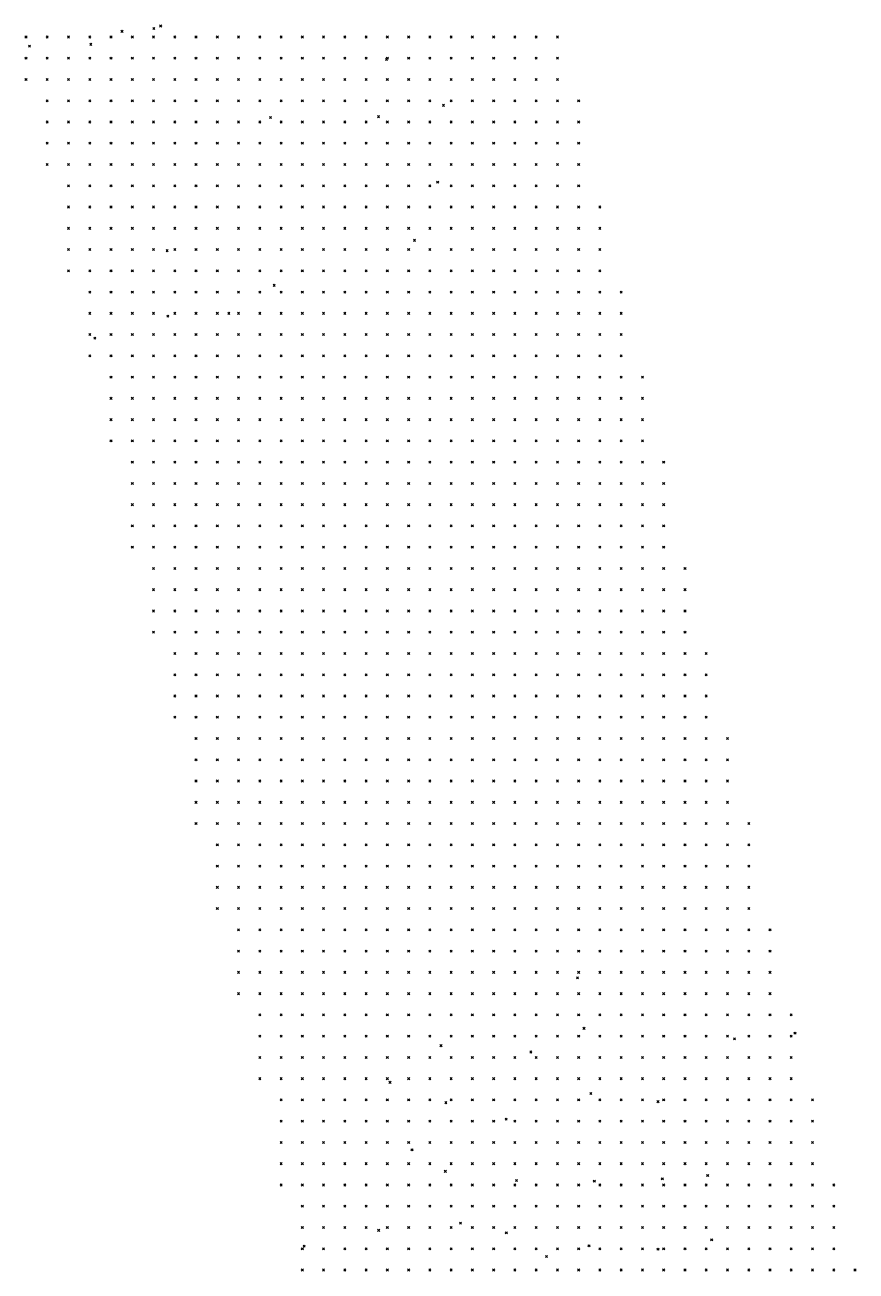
# Model space of a CAD drawing. Header units: metres. Extents: x 441556 to 446409, y 432338 to 461058.
# Drawn here: x 444833.2 to 444950.5, y 443206.9 to 443382.7 of the extents above; entities that cross this region are included whole.
import ezdxf

# ---------------------------------------------------------------- set-up
doc = ezdxf.new("R2010")
doc.units = ezdxf.units.M
doc.header["$MEASUREMENT"] = 0
doc.header["$PDMODE"] = 35
doc.header["$PDSIZE"] = 0.15
doc.layers.add('DTM-NOK-RevN_LIDAR_co_lidar', color=91, linetype='Continuous', lineweight=0)
doc.layers.add('DTM-NOK-RevN_RTK', color=32, linetype='Continuous', lineweight=0)

msp = doc.modelspace()

# ---------------------------------------------------------------- linework, layer by layer
at = {"layer": 'DTM-NOK-RevN_LIDAR_co_lidar'}
for p in [(444833.38, 443381.035, 545.495), (444836.379, 443381.035, 545.334), (444839.379, 443381.035, 545.327), (444842.378, 443381.035, 545.072), (444845.377, 443381.035, 544.544), (444848.377, 443381.035, 543.934), (444851.376, 443381.035, 543.177), (444854.375, 443381.035, 542.366), (444857.375, 443381.035, 541.667), (444860.374, 443381.035, 540.94), (444863.373, 443381.035, 540.139), (444866.373, 443381.035, 539.509), (444869.372, 443381.035, 538.856), (444872.371, 443381.035, 538.282), (444875.371, 443381.035, 537.703), (444878.37, 443381.035, 537.193), (444881.369, 443381.035, 536.58), (444884.369, 443381.035, 536.135), (444887.368, 443381.035, 535.53), (444890.367, 443381.035, 534.799), (444893.367, 443381.035, 534.216), (444896.366, 443381.035, 533.639), (444899.365, 443381.035, 532.985), (444902.365, 443381.035, 532.337), (444905.364, 443381.035, 531.591), (444908.363, 443381.035, 530.949), (444833.38, 443378.036, 544.115), (444836.379, 443378.036, 543.895), (444839.379, 443378.036, 543.797), (444842.378, 443378.036, 543.496), (444845.377, 443378.036, 542.841), (444848.377, 443378.036, 542.043), (444851.376, 443378.036, 541.175), (444854.375, 443378.036, 540.224), (444857.375, 443378.036, 539.427), (444860.374, 443378.036, 538.826), (444863.373, 443378.036, 538.134), (444866.373, 443378.036, 537.602), (444869.372, 443378.036, 537.136), (444872.371, 443378.036, 536.644), (444875.371, 443378.036, 536.089), (444878.37, 443378.036, 535.62), (444881.369, 443378.036, 535.113), (444884.369, 443378.036, 534.649), (444887.368, 443378.036, 534.067), (444890.367, 443378.036, 533.425), (444893.367, 443378.036, 532.722), (444896.366, 443378.036, 532.053), (444899.365, 443378.036, 531.442), (444902.365, 443378.036, 530.713), (444905.364, 443378.036, 529.967), (444908.363, 443378.036, 529.239), (444833.38, 443375.036, 542.596), (444836.379, 443375.036, 542.409), (444839.379, 443375.036, 542.183), (444842.378, 443375.036, 541.72), (444845.377, 443375.036, 541.044), (444848.377, 443375.036, 540.152), (444851.376, 443375.036, 539.241), (444854.375, 443375.036, 538.429), (444857.375, 443375.036, 537.683), (444860.374, 443375.036, 537.027), (444863.373, 443375.036, 536.287), (444866.373, 443375.036, 535.77), (444869.372, 443375.036, 535.352), (444872.371, 443375.036, 534.897), (444875.371, 443375.036, 534.581), (444878.37, 443375.036, 534.065), (444881.369, 443375.036, 533.608), (444884.369, 443375.036, 533.28), (444887.368, 443375.036, 532.575), (444890.367, 443375.036, 531.91), (444893.367, 443375.036, 531.116), (444896.366, 443375.036, 530.473), (444899.365, 443375.036, 529.721), (444902.365, 443375.036, 528.92), (444905.364, 443375.036, 528.266), (444908.363, 443375.036, 527.547), (444836.379, 443372.037, 540.865), (444839.379, 443372.037, 540.651), (444842.378, 443372.037, 540.144), (444845.377, 443372.037, 539.411), (444848.377, 443372.037, 538.517), (444851.376, 443372.037, 537.568), (444854.375, 443372.037, 536.596), (444857.375, 443372.037, 535.726), (444860.374, 443372.037, 535.057), (444863.373, 443372.037, 534.351), (444866.373, 443372.037, 533.849), (444869.372, 443372.037, 533.469), (444872.371, 443372.037, 533.128), (444875.371, 443372.037, 532.683), (444878.37, 443372.037, 532.143), (444881.369, 443372.037, 531.753), (444884.369, 443372.037, 531.275), (444887.368, 443372.037, 530.652), (444890.367, 443372.037, 530.105), (444893.367, 443372.037, 529.378), (444896.366, 443372.037, 528.643), (444899.365, 443372.037, 527.896), (444902.365, 443372.037, 527.342), (444905.364, 443372.037, 526.762), (444908.363, 443372.037, 526.067), (444911.363, 443372.037, 525.42), (444836.379, 443369.037, 539.318), (444839.379, 443369.037, 539.143), (444842.378, 443369.037, 538.56), (444845.377, 443369.037, 537.773), (444848.377, 443369.037, 536.644), (444851.376, 443369.037, 535.511), (444854.375, 443369.037, 534.55), (444857.375, 443369.037, 533.658), (444860.374, 443369.037, 533.069), (444863.373, 443369.037, 532.39), (444866.373, 443369.037, 531.764), (444869.372, 443369.037, 531.326), (444872.371, 443369.037, 531.127), (444875.371, 443369.037, 530.863), (444878.37, 443369.037, 530.165), (444881.369, 443369.037, 529.858), (444884.369, 443369.037, 529.415), (444887.368, 443369.037, 528.924), (444890.367, 443369.037, 528.248), (444893.367, 443369.037, 527.554), (444896.366, 443369.037, 526.859), (444899.365, 443369.037, 526.225), (444902.365, 443369.037, 525.805), (444905.364, 443369.037, 525.213), (444908.363, 443369.037, 524.628), (444911.363, 443369.037, 524.102), (444836.379, 443366.038, 537.73), (444839.379, 443366.038, 537.471), (444842.378, 443366.038, 536.889), (444845.377, 443366.038, 535.88), (444848.377, 443366.038, 534.575), (444851.376, 443366.038, 533.534), (444854.375, 443366.038, 532.609), (444857.375, 443366.038, 531.611), (444860.374, 443366.038, 530.971), (444863.373, 443366.038, 530.297), (444866.373, 443366.038, 529.488), (444869.372, 443366.038, 528.917), (444872.371, 443366.038, 528.602), (444875.371, 443366.038, 528.179), (444878.37, 443366.038, 528.199), (444881.369, 443366.038, 528.062), (444884.369, 443366.038, 527.637), (444887.368, 443366.038, 527.172), (444890.367, 443366.038, 526.576), (444893.367, 443366.038, 526.17), (444896.366, 443366.038, 525.507), (444899.365, 443366.038, 524.94), (444902.365, 443366.038, 524.49), (444905.364, 443366.038, 524.007), (444908.363, 443366.038, 523.307), (444911.363, 443366.038, 522.536), (444836.379, 443363.039, 536.209), (444839.379, 443363.039, 536.099), (444842.378, 443363.039, 535.325), (444845.377, 443363.039, 534.089), (444848.377, 443363.039, 532.723), (444851.376, 443363.039, 531.702), (444854.375, 443363.039, 530.855), (444857.375, 443363.039, 529.779), (444860.374, 443363.039, 528.741), (444863.373, 443363.039, 527.869), (444866.373, 443363.039, 527.281), (444869.372, 443363.039, 526.924), (444872.371, 443363.039, 526.81), (444875.371, 443363.039, 526.231), (444878.37, 443363.039, 526.109), (444881.369, 443363.039, 526.161), (444884.369, 443363.039, 525.92), (444887.368, 443363.039, 525.448), (444890.367, 443363.039, 524.996), (444893.367, 443363.039, 524.521), (444896.366, 443363.039, 524.033), (444899.365, 443363.039, 523.382), (444902.365, 443363.039, 522.831), (444905.364, 443363.039, 522.165), (444908.363, 443363.039, 521.442), (444911.363, 443363.039, 520.685), (444839.379, 443360.039, 534.433), (444842.378, 443360.039, 533.55), (444845.377, 443360.039, 532.368), (444848.377, 443360.039, 531.189), (444851.376, 443360.039, 530.121), (444854.375, 443360.039, 528.857), (444857.375, 443360.039, 527.632), (444860.374, 443360.039, 526.857), (444863.373, 443360.039, 525.923), (444866.373, 443360.039, 525.243), (444869.372, 443360.039, 524.984), (444872.371, 443360.039, 524.854), (444875.371, 443360.039, 524.347), (444878.37, 443360.039, 523.908), (444881.369, 443360.039, 524.103), (444884.369, 443360.039, 523.949), (444887.368, 443360.039, 523.313), (444890.367, 443360.039, 522.72), (444893.367, 443360.039, 522.144), (444896.366, 443360.039, 521.458), (444899.365, 443360.039, 521.156), (444902.365, 443360.039, 520.946), (444905.364, 443360.039, 520.348), (444908.363, 443360.039, 519.719), (444911.363, 443360.039, 519.153), (444839.379, 443357.04, 532.73), (444842.378, 443357.04, 531.807), (444845.377, 443357.04, 530.653), (444848.377, 443357.04, 529.389), (444851.376, 443357.04, 528.089), (444854.375, 443357.04, 526.827), (444857.375, 443357.04, 525.873), (444860.374, 443357.04, 525.07), (444863.373, 443357.04, 524.034), (444866.373, 443357.04, 523.407), (444869.372, 443357.04, 523.083), (444872.371, 443357.04, 523.08), (444875.371, 443357.04, 522.593), (444878.37, 443357.04, 522.239), (444881.369, 443357.04, 522.105), (444884.369, 443357.04, 521.698), (444887.368, 443357.04, 521.036), (444890.367, 443357.04, 520.63), (444893.367, 443357.04, 520.169), (444896.366, 443357.04, 519.721), (444899.365, 443357.04, 519.398), (444902.365, 443357.04, 519.258), (444905.364, 443357.04, 518.909), (444908.363, 443357.04, 518.371), (444911.363, 443357.04, 517.825), (444914.362, 443357.04, 517.239), (444839.379, 443354.041, 530.905), (444842.378, 443354.041, 530.178), (444845.377, 443354.041, 528.839), (444848.377, 443354.041, 527.505), (444851.376, 443354.041, 526.325), (444854.375, 443354.041, 525.119), (444857.375, 443354.041, 524.075), (444860.374, 443354.041, 523.194), (444863.373, 443354.041, 522.329), (444866.373, 443354.041, 521.815), (444869.372, 443354.041, 521.227), (444872.371, 443354.041, 520.318), (444875.371, 443354.041, 519.819), (444878.37, 443354.041, 520.294), (444881.369, 443354.041, 519.975), (444884.369, 443354.041, 519.641), (444887.368, 443354.041, 519.22), (444890.367, 443354.041, 519.116), (444893.367, 443354.041, 518.697), (444896.366, 443354.041, 518.379), (444899.365, 443354.041, 518.143), (444902.365, 443354.041, 517.872), (444905.364, 443354.041, 517.532), (444908.363, 443354.041, 517.048), (444911.363, 443354.041, 516.392), (444914.362, 443354.041, 515.685), (444839.379, 443351.041, 529.391), (444842.378, 443351.041, 528.459), (444845.377, 443351.041, 527.122), (444848.377, 443351.041, 525.904), (444851.376, 443351.041, 524.81), (444854.375, 443351.041, 523.676), (444857.375, 443351.041, 522.569), (444860.374, 443351.041, 521.622), (444863.373, 443351.041, 520.684), (444866.373, 443351.041, 519.595), (444869.372, 443351.041, 518.052), (444872.371, 443351.041, 516.895), (444875.371, 443351.041, 516.534), (444878.37, 443351.041, 517.026), (444881.369, 443351.041, 517.844), (444884.369, 443351.041, 517.435), (444887.368, 443351.041, 517.263), (444890.367, 443351.041, 517.27), (444893.367, 443351.041, 517.281), (444896.366, 443351.041, 517.185), (444899.365, 443351.041, 517.068), (444902.365, 443351.041, 516.718), (444905.364, 443351.041, 516.236), (444908.363, 443351.041, 515.548), (444911.363, 443351.041, 514.818), (444914.362, 443351.041, 514.196), (444839.379, 443348.042, 527.84), (444842.378, 443348.042, 526.955), (444845.377, 443348.042, 525.649), (444848.377, 443348.042, 524.386), (444851.376, 443348.042, 523.225), (444854.375, 443348.042, 522.063), (444857.375, 443348.042, 520.978), (444860.374, 443348.042, 519.959), (444863.373, 443348.042, 518.742), (444866.373, 443348.042, 517.102), (444869.372, 443348.042, 515.346), (444872.371, 443348.042, 514.306), (444875.371, 443348.042, 513.782), (444878.37, 443348.042, 514.044), (444881.369, 443348.042, 514.877), (444884.369, 443348.042, 515.214), (444887.368, 443348.042, 515.351), (444890.367, 443348.042, 515.605), (444893.367, 443348.042, 515.824), (444896.366, 443348.042, 515.724), (444899.365, 443348.042, 515.591), (444902.365, 443348.042, 515.134), (444905.364, 443348.042, 514.66), (444908.363, 443348.042, 514.202), (444911.363, 443348.042, 513.495), (444914.362, 443348.042, 512.75), (444842.378, 443345.043, 525.433), (444845.377, 443345.043, 524.192), (444848.377, 443345.043, 522.774), (444851.376, 443345.043, 521.463), (444854.375, 443345.043, 520.318), (444857.375, 443345.043, 519.184), (444860.374, 443345.043, 518.032), (444863.373, 443345.043, 516.471), (444866.373, 443345.043, 514.621), (444869.372, 443345.043, 513.272), (444872.371, 443345.043, 512.245), (444875.371, 443345.043, 511.546), (444878.37, 443345.043, 511.549), (444881.369, 443345.043, 512.028), (444884.369, 443345.043, 512.631), (444887.368, 443345.043, 513.366), (444890.367, 443345.043, 513.951), (444893.367, 443345.043, 514.151), (444896.366, 443345.043, 514.104), (444899.365, 443345.043, 514.009), (444902.365, 443345.043, 513.641), (444905.364, 443345.043, 513.262), (444908.363, 443345.043, 512.728), (444911.363, 443345.043, 512.081), (444914.362, 443345.043, 511.403), (444917.361, 443345.043, 510.503), (444842.378, 443342.043, 523.808), (444845.377, 443342.043, 522.586), (444848.377, 443342.043, 521.15), (444851.376, 443342.043, 519.742), (444854.375, 443342.043, 518.566), (444857.375, 443342.043, 517.471), (444860.374, 443342.043, 516.452), (444863.373, 443342.043, 514.938), (444866.373, 443342.043, 512.868), (444869.372, 443342.043, 511.652), (444872.371, 443342.043, 510.815), (444875.371, 443342.043, 509.813), (444878.37, 443342.043, 509.763), (444881.369, 443342.043, 509.967), (444884.369, 443342.043, 510.497), (444887.368, 443342.043, 511.499), (444890.367, 443342.043, 512.009), (444893.367, 443342.043, 512.514), (444896.366, 443342.043, 512.605), (444899.365, 443342.043, 512.464), (444902.365, 443342.043, 512.059), (444905.364, 443342.043, 511.619), (444908.363, 443342.043, 511.062), (444911.363, 443342.043, 510.347), (444914.362, 443342.043, 509.693), (444917.361, 443342.043, 508.743), (444842.378, 443339.044, 522.196), (444845.377, 443339.044, 520.908), (444848.377, 443339.044, 519.527), (444851.376, 443339.044, 518.178), (444854.375, 443339.044, 516.981), (444857.375, 443339.044, 515.833), (444860.374, 443339.044, 514.738), (444863.373, 443339.044, 513.286), (444866.373, 443339.044, 511.266), (444869.372, 443339.044, 510.258), (444872.371, 443339.044, 509.736), (444875.371, 443339.044, 508.554), (444878.37, 443339.044, 508.129), (444881.369, 443339.044, 508.4), (444884.369, 443339.044, 508.9), (444887.368, 443339.044, 509.795), (444890.367, 443339.044, 510.284), (444893.367, 443339.044, 510.675), (444896.366, 443339.044, 510.704), (444899.365, 443339.044, 510.491), (444902.365, 443339.044, 510.192), (444905.364, 443339.044, 509.825), (444908.363, 443339.044, 509.195), (444911.363, 443339.044, 508.337), (444914.362, 443339.044, 507.696), (444917.361, 443339.044, 506.875), (444842.378, 443336.045, 520.69), (444845.377, 443336.045, 519.347), (444848.377, 443336.045, 517.954), (444851.376, 443336.045, 516.649), (444854.375, 443336.045, 515.527), (444857.375, 443336.045, 514.355), (444860.374, 443336.045, 513.059), (444863.373, 443336.045, 511.591), (444866.373, 443336.045, 509.78), (444869.372, 443336.045, 508.968), (444872.371, 443336.045, 508.466), (444875.371, 443336.045, 507.156), (444878.37, 443336.045, 506.559), (444881.369, 443336.045, 507.125), (444884.369, 443336.045, 507.28), (444887.368, 443336.045, 507.818), (444890.367, 443336.045, 508.449), (444893.367, 443336.045, 508.49), (444896.366, 443336.045, 508.53), (444899.365, 443336.045, 508.516), (444902.365, 443336.045, 508.273), (444905.364, 443336.045, 507.916), (444908.363, 443336.045, 507.353), (444911.363, 443336.045, 506.415), (444914.362, 443336.045, 505.512), (444917.361, 443336.045, 504.656), (444845.377, 443333.045, 518.048), (444848.377, 443333.045, 516.642), (444851.376, 443333.045, 515.335), (444854.375, 443333.045, 514.147), (444857.375, 443333.045, 512.857), (444860.374, 443333.045, 511.433), (444863.373, 443333.045, 509.852), (444866.373, 443333.045, 508.078), (444869.372, 443333.045, 507.227), (444872.371, 443333.045, 506.744), (444875.371, 443333.045, 505.989), (444878.37, 443333.045, 505.622), (444881.369, 443333.045, 505.773), (444884.369, 443333.045, 505.647), (444887.368, 443333.045, 505.804), (444890.367, 443333.045, 506.451), (444893.367, 443333.045, 506.345), (444896.366, 443333.045, 506.375), (444899.365, 443333.045, 506.416), (444902.365, 443333.045, 506.333), (444905.364, 443333.045, 506.006), (444908.363, 443333.045, 505.412), (444911.363, 443333.045, 504.457), (444914.362, 443333.045, 503.421), (444917.361, 443333.045, 502.58), (444920.361, 443333.045, 501.767), (444845.377, 443330.046, 516.843), (444848.377, 443330.046, 515.509), (444851.376, 443330.046, 514.174), (444854.375, 443330.046, 512.851), (444857.375, 443330.046, 511.409), (444860.374, 443330.046, 509.898), (444863.373, 443330.046, 508.095), (444866.373, 443330.046, 506.208), (444869.372, 443330.046, 505.39), (444872.371, 443330.046, 504.737), (444875.371, 443330.046, 504.3), (444878.37, 443330.046, 503.639), (444881.369, 443330.046, 504.63), (444884.369, 443330.046, 504.321), (444887.368, 443330.046, 504.016), (444890.367, 443330.046, 504.352), (444893.367, 443330.046, 504.132), (444896.366, 443330.046, 504.142), (444899.365, 443330.046, 504.158), (444902.365, 443330.046, 504.229), (444905.364, 443330.046, 504.105), (444908.363, 443330.046, 503.392), (444911.363, 443330.046, 502.401), (444914.362, 443330.046, 501.484), (444917.361, 443330.046, 500.793), (444920.361, 443330.046, 500.188), (444845.377, 443327.047, 515.568), (444848.377, 443327.047, 514.287), (444851.376, 443327.047, 512.983), (444854.375, 443327.047, 511.495), (444857.375, 443327.047, 509.849), (444860.374, 443327.047, 508.296), (444863.373, 443327.047, 506.457), (444866.373, 443327.047, 504.594), (444869.372, 443327.047, 503.653), (444872.371, 443327.047, 502.872), (444875.371, 443327.047, 502.321), (444878.37, 443327.047, 501.426), (444881.369, 443327.047, 502.848), (444884.369, 443327.047, 503.116), (444887.368, 443327.047, 502.296), (444890.367, 443327.047, 502.157), (444893.367, 443327.047, 501.765), (444896.366, 443327.047, 501.96), (444899.365, 443327.047, 502.012), (444902.365, 443327.047, 502.032), (444905.364, 443327.047, 502.091), (444908.363, 443327.047, 501.444), (444911.363, 443327.047, 500.445), (444914.362, 443327.047, 499.649), (444917.361, 443327.047, 499.055), (444920.361, 443327.047, 498.492), (444845.377, 443324.047, 514.366), (444848.377, 443324.047, 513.005), (444851.376, 443324.047, 511.696), (444854.375, 443324.047, 510.112), (444857.375, 443324.047, 508.337), (444860.374, 443324.047, 506.612), (444863.373, 443324.047, 504.759), (444866.373, 443324.047, 503.021), (444869.372, 443324.047, 501.924), (444872.371, 443324.047, 501.155), (444875.371, 443324.047, 500.58), (444878.37, 443324.047, 500.083), (444881.369, 443324.047, 500.254), (444884.369, 443324.047, 500.957), (444887.368, 443324.047, 500.234), (444890.367, 443324.047, 500.024), (444893.367, 443324.047, 499.704), (444896.366, 443324.047, 500.152), (444899.365, 443324.047, 500.163), (444902.365, 443324.047, 500.11), (444905.364, 443324.047, 500.102), (444908.363, 443324.047, 499.632), (444911.363, 443324.047, 498.732), (444914.362, 443324.047, 497.907), (444917.361, 443324.047, 497.229), (444920.361, 443324.047, 496.495), (444848.377, 443321.048, 511.699), (444851.376, 443321.048, 510.346), (444854.375, 443321.048, 508.725), (444857.375, 443321.048, 506.92), (444860.374, 443321.048, 504.961), (444863.373, 443321.048, 503.016), (444866.373, 443321.048, 501.285), (444869.372, 443321.048, 500.248), (444872.371, 443321.048, 499.161), (444875.371, 443321.048, 498.451), (444878.37, 443321.048, 498.273), (444881.369, 443321.048, 498.11), (444884.369, 443321.048, 498.032), (444887.368, 443321.048, 497.9), (444890.367, 443321.048, 497.96), (444893.367, 443321.048, 497.987), (444896.366, 443321.048, 498.432), (444899.365, 443321.048, 498.425), (444902.365, 443321.048, 498.403), (444905.364, 443321.048, 498.251), (444908.363, 443321.048, 497.911), (444911.363, 443321.048, 497.08), (444914.362, 443321.048, 496.074), (444917.361, 443321.048, 495.208), (444920.361, 443321.048, 494.336), (444923.36, 443321.048, 493.429), (444848.377, 443318.049, 510.249), (444851.376, 443318.049, 508.953), (444854.375, 443318.049, 507.197), (444857.375, 443318.049, 505.238), (444860.374, 443318.049, 503.233), (444863.373, 443318.049, 501.318), (444866.373, 443318.049, 499.577), (444869.372, 443318.049, 498.295), (444872.371, 443318.049, 496.952), (444875.371, 443318.049, 496.399), (444878.37, 443318.049, 496.425), (444881.369, 443318.049, 496.215), (444884.369, 443318.049, 495.718), (444887.368, 443318.049, 495.805), (444890.367, 443318.049, 495.933), (444893.367, 443318.049, 496.2), (444896.366, 443318.049, 496.426), (444899.365, 443318.049, 496.366), (444902.365, 443318.049, 496.31), (444905.364, 443318.049, 496.25), (444908.363, 443318.049, 495.994), (444911.363, 443318.049, 495.223), (444914.362, 443318.049, 494.176), (444917.361, 443318.049, 493.141), (444920.361, 443318.049, 492.232), (444923.36, 443318.049, 491.484), (444848.377, 443315.049, 508.75), (444851.376, 443315.049, 507.376), (444854.375, 443315.049, 505.771), (444857.375, 443315.049, 503.983), (444860.374, 443315.049, 501.838), (444863.373, 443315.049, 499.618), (444866.373, 443315.049, 497.835), (444869.372, 443315.049, 496.313), (444872.371, 443315.049, 495.039), (444875.371, 443315.049, 494.6), (444878.37, 443315.049, 494.617), (444881.369, 443315.049, 494.193), (444884.369, 443315.049, 493.547), (444887.368, 443315.049, 493.711), (444890.367, 443315.049, 494.045), (444893.367, 443315.049, 494.364), (444896.366, 443315.049, 494.335), (444899.365, 443315.049, 494.138), (444902.365, 443315.049, 494.009), (444905.364, 443315.049, 494.089), (444908.363, 443315.049, 493.827), (444911.363, 443315.049, 493.284), (444914.362, 443315.049, 492.387), (444917.361, 443315.049, 491.119), (444920.361, 443315.049, 489.979), (444923.36, 443315.049, 489.152), (444848.377, 443312.05, 507.143), (444851.376, 443312.05, 505.87), (444854.375, 443312.05, 504.334), (444857.375, 443312.05, 502.684), (444860.374, 443312.05, 500.572), (444863.373, 443312.05, 498.333), (444866.373, 443312.05, 496.229), (444869.372, 443312.05, 494.505), (444872.371, 443312.05, 493.481), (444875.371, 443312.05, 492.647), (444878.37, 443312.05, 492.617), (444881.369, 443312.05, 491.996), (444884.369, 443312.05, 491.604), (444887.368, 443312.05, 491.587), (444890.367, 443312.05, 492.122), (444893.367, 443312.05, 492.594), (444896.366, 443312.05, 492.168), (444899.365, 443312.05, 491.991), (444902.365, 443312.05, 492.144), (444905.364, 443312.05, 492.161), (444908.363, 443312.05, 491.722), (444911.363, 443312.05, 491.178), (444914.362, 443312.05, 490.36), (444917.361, 443312.05, 488.96), (444920.361, 443312.05, 487.438), (444923.36, 443312.05, 486.399), (444848.377, 443309.051, 505.438), (444851.376, 443309.051, 504.252), (444854.375, 443309.051, 502.843), (444857.375, 443309.051, 501.186), (444860.374, 443309.051, 499.097), (444863.373, 443309.051, 496.856), (444866.373, 443309.051, 494.475), (444869.372, 443309.051, 492.931), (444872.371, 443309.051, 491.848), (444875.371, 443309.051, 490.802), (444878.37, 443309.051, 490.626), (444881.369, 443309.051, 490.124), (444884.369, 443309.051, 489.758), (444887.368, 443309.051, 489.727), (444890.367, 443309.051, 490.226), (444893.367, 443309.051, 490.895), (444896.366, 443309.051, 490.63), (444899.365, 443309.051, 490.37), (444902.365, 443309.051, 490.351), (444905.364, 443309.051, 490.129), (444908.363, 443309.051, 489.675), (444911.363, 443309.051, 489.185), (444914.362, 443309.051, 488.239), (444917.361, 443309.051, 486.662), (444920.361, 443309.051, 485.115), (444923.36, 443309.051, 484.131), (444851.376, 443306.051, 502.613), (444854.375, 443306.051, 501.404), (444857.375, 443306.051, 499.724), (444860.374, 443306.051, 497.801), (444863.373, 443306.051, 495.767), (444866.373, 443306.051, 493.723), (444869.372, 443306.051, 491.954), (444872.371, 443306.051, 490.4), (444875.371, 443306.051, 489.154), (444878.37, 443306.051, 488.778), (444881.369, 443306.051, 488.407), (444884.369, 443306.051, 487.975), (444887.368, 443306.051, 488.054), (444890.367, 443306.051, 488.374), (444893.367, 443306.051, 488.894), (444896.366, 443306.051, 488.848), (444899.365, 443306.051, 488.468), (444902.365, 443306.051, 488.342), (444905.364, 443306.051, 488.145), (444908.363, 443306.051, 487.707), (444911.363, 443306.051, 487.1), (444914.362, 443306.051, 486.098), (444917.361, 443306.051, 484.681), (444920.361, 443306.051, 483.229), (444923.36, 443306.051, 481.999), (444926.36, 443306.051, 481.111), (444851.376, 443303.052, 500.718), (444854.375, 443303.052, 499.866), (444857.375, 443303.052, 498.51), (444860.374, 443303.052, 496.885), (444863.373, 443303.052, 494.832), (444866.373, 443303.052, 492.886), (444869.372, 443303.052, 491.243), (444872.371, 443303.052, 489.607), (444875.371, 443303.052, 487.874), (444878.37, 443303.052, 487.042), (444881.369, 443303.052, 486.774), (444884.369, 443303.052, 486.293), (444887.368, 443303.052, 486.386), (444890.367, 443303.052, 486.546), (444893.367, 443303.052, 486.936), (444896.366, 443303.052, 486.953), (444899.365, 443303.052, 486.876), (444902.365, 443303.052, 486.664), (444905.364, 443303.052, 486.208), (444908.363, 443303.052, 485.776), (444911.363, 443303.052, 485.189), (444914.362, 443303.052, 484.423), (444917.361, 443303.052, 483.234), (444920.361, 443303.052, 481.681), (444923.36, 443303.052, 480.118), (444926.36, 443303.052, 478.848), (444851.376, 443300.053, 499.031), (444854.375, 443300.053, 498.126), (444857.375, 443300.053, 496.945), (444860.374, 443300.053, 495.399), (444863.373, 443300.053, 493.643), (444866.373, 443300.053, 491.918), (444869.372, 443300.053, 490.08), (444872.371, 443300.053, 488.281), (444875.371, 443300.053, 486.895), (444878.37, 443300.053, 485.565), (444881.369, 443300.053, 485.289), (444884.369, 443300.053, 484.55), (444887.368, 443300.053, 484.51), (444890.367, 443300.053, 484.672), (444893.367, 443300.053, 485), (444896.366, 443300.053, 484.97), (444899.365, 443300.053, 484.763), (444902.365, 443300.053, 484.42), (444905.364, 443300.053, 484.089), (444908.363, 443300.053, 483.723), (444911.363, 443300.053, 483.31), (444914.362, 443300.053, 482.607), (444917.361, 443300.053, 481.395), (444920.361, 443300.053, 479.792), (444923.36, 443300.053, 477.966), (444926.36, 443300.053, 476.43), (444851.376, 443297.053, 497.317), (444854.375, 443297.053, 496.455), (444857.375, 443297.053, 495.415), (444860.374, 443297.053, 493.945), (444863.373, 443297.053, 492.325), (444866.373, 443297.053, 490.575), (444869.372, 443297.053, 488.797), (444872.371, 443297.053, 487.203), (444875.371, 443297.053, 485.475), (444878.37, 443297.053, 484.096), (444881.369, 443297.053, 483.603), (444884.369, 443297.053, 482.769), (444887.368, 443297.053, 482.746), (444890.367, 443297.053, 482.655), (444893.367, 443297.053, 482.763), (444896.366, 443297.053, 482.918), (444899.365, 443297.053, 482.875), (444902.365, 443297.053, 482.511), (444905.364, 443297.053, 482.161), (444908.363, 443297.053, 481.8), (444911.363, 443297.053, 481.486), (444914.362, 443297.053, 480.885), (444917.361, 443297.053, 479.955), (444920.361, 443297.053, 478.548), (444923.36, 443297.053, 476.55), (444926.36, 443297.053, 474.639), (444854.375, 443294.054, 495.084), (444857.375, 443294.054, 493.942), (444860.374, 443294.054, 492.478), (444863.373, 443294.054, 490.88), (444866.373, 443294.054, 489.12), (444869.372, 443294.054, 487.232), (444872.371, 443294.054, 485.398), (444875.371, 443294.054, 483.82), (444878.37, 443294.054, 482.755), (444881.369, 443294.054, 481.486), (444884.369, 443294.054, 480.392), (444887.368, 443294.054, 480.23), (444890.367, 443294.054, 480.414), (444893.367, 443294.054, 480.542), (444896.366, 443294.054, 480.759), (444899.365, 443294.054, 480.883), (444902.365, 443294.054, 480.84), (444905.364, 443294.054, 480.749), (444908.363, 443294.054, 480.418), (444911.363, 443294.054, 479.919), (444914.362, 443294.054, 479.22), (444917.361, 443294.054, 478.312), (444920.361, 443294.054, 477.091), (444923.36, 443294.054, 475.465), (444926.36, 443294.054, 473.664), (444929.359, 443294.054, 471.87), (444854.375, 443291.055, 493.237), (444857.375, 443291.055, 492.191), (444860.374, 443291.055, 490.934), (444863.373, 443291.055, 489.539), (444866.373, 443291.055, 487.776), (444869.372, 443291.055, 485.47), (444872.371, 443291.055, 483.232), (444875.371, 443291.055, 482.281), (444878.37, 443291.055, 481.006), (444881.369, 443291.055, 479.907), (444884.369, 443291.055, 478.299), (444887.368, 443291.055, 477.861), (444890.367, 443291.055, 478.32), (444893.367, 443291.055, 478.566), (444896.366, 443291.055, 478.78), (444899.365, 443291.055, 478.911), (444902.365, 443291.055, 478.991), (444905.364, 443291.055, 479.026), (444908.363, 443291.055, 478.65), (444911.363, 443291.055, 477.971), (444914.362, 443291.055, 477.443), (444917.361, 443291.055, 476.687), (444920.361, 443291.055, 475.517), (444923.36, 443291.055, 474.25), (444926.36, 443291.055, 472.615), (444929.359, 443291.055, 470.639), (444854.375, 443288.055, 491.536), (444857.375, 443288.055, 490.528), (444860.374, 443288.055, 489.497), (444863.373, 443288.055, 488.312), (444866.373, 443288.055, 486.901), (444869.372, 443288.055, 484.487), (444872.371, 443288.055, 482.57), (444875.371, 443288.055, 481.023), (444878.37, 443288.055, 479.644), (444881.369, 443288.055, 478.583), (444884.369, 443288.055, 476.874), (444887.368, 443288.055, 475.798), (444890.367, 443288.055, 475.926), (444893.367, 443288.055, 476.36), (444896.366, 443288.055, 476.716), (444899.365, 443288.055, 477.192), (444902.365, 443288.055, 477.188), (444905.364, 443288.055, 476.947), (444908.363, 443288.055, 476.684), (444911.363, 443288.055, 476.301), (444914.362, 443288.055, 475.774), (444917.361, 443288.055, 474.997), (444920.361, 443288.055, 473.873), (444923.36, 443288.055, 472.547), (444926.36, 443288.055, 471.077), (444929.359, 443288.055, 469.322), (444854.375, 443285.056, 490.072), (444857.375, 443285.056, 489.006), (444860.374, 443285.056, 487.958), (444863.373, 443285.056, 486.653), (444866.373, 443285.056, 485.343), (444869.372, 443285.056, 483.74), (444872.371, 443285.056, 482.028), (444875.371, 443285.056, 480.243), (444878.37, 443285.056, 478.691), (444881.369, 443285.056, 477.243), (444884.369, 443285.056, 476.136), (444887.368, 443285.056, 474.274), (444890.367, 443285.056, 474.03), (444893.367, 443285.056, 474.321), (444896.366, 443285.056, 474.639), (444899.365, 443285.056, 474.637), (444902.365, 443285.056, 474.901), (444905.364, 443285.056, 475.05), (444908.363, 443285.056, 475.058), (444911.363, 443285.056, 474.691), (444914.362, 443285.056, 474.003), (444917.361, 443285.056, 473.188), (444920.361, 443285.056, 472.272), (444923.36, 443285.056, 471.162), (444926.36, 443285.056, 469.691), (444929.359, 443285.056, 467.87), (444857.375, 443282.057, 487.112), (444860.374, 443282.057, 485.983), (444863.373, 443282.057, 484.73), (444866.373, 443282.057, 483.834), (444869.372, 443282.057, 482.622), (444872.371, 443282.057, 481.106), (444875.371, 443282.057, 479.537), (444878.37, 443282.057, 477.68), (444881.369, 443282.057, 475.955), (444884.369, 443282.057, 474.347), (444887.368, 443282.057, 472.569), (444890.367, 443282.057, 471.733), (444893.367, 443282.057, 472.429), (444896.366, 443282.057, 472.391), (444899.365, 443282.057, 472.684), (444902.365, 443282.057, 472.854), (444905.364, 443282.057, 472.932), (444908.363, 443282.057, 472.863), (444911.363, 443282.057, 472.517), (444914.362, 443282.057, 472.087), (444917.361, 443282.057, 471.503), (444920.361, 443282.057, 470.707), (444923.36, 443282.057, 469.651), (444926.36, 443282.057, 468.128), (444929.359, 443282.057, 466.41), (444932.358, 443282.057, 464.607), (444857.375, 443279.057, 485.392), (444860.374, 443279.057, 484.119), (444863.373, 443279.057, 483.038), (444866.373, 443279.057, 482.347), (444869.372, 443279.057, 481.364), (444872.371, 443279.057, 479.909), (444875.371, 443279.057, 478.388), (444878.37, 443279.057, 476.653), (444881.369, 443279.057, 474.707), (444884.369, 443279.057, 472.823), (444887.368, 443279.057, 470.895), (444890.367, 443279.057, 469.373), (444893.367, 443279.057, 469.346), (444896.366, 443279.057, 469.761), (444899.365, 443279.057, 470.648), (444902.365, 443279.057, 470.957), (444905.364, 443279.057, 471.023), (444908.363, 443279.057, 470.961), (444911.363, 443279.057, 470.576), (444914.362, 443279.057, 470.216), (444917.361, 443279.057, 469.823), (444920.361, 443279.057, 469.116), (444923.36, 443279.057, 468.052), (444926.36, 443279.057, 466.634), (444929.359, 443279.057, 465.163), (444932.358, 443279.057, 463.427), (444857.375, 443276.058, 483.487), (444860.374, 443276.058, 482.302), (444863.373, 443276.058, 481.444), (444866.373, 443276.058, 480.899), (444869.372, 443276.058, 479.913), (444872.371, 443276.058, 478.47), (444875.371, 443276.058, 476.905), (444878.37, 443276.058, 475.237), (444881.369, 443276.058, 473.457), (444884.369, 443276.058, 471.689), (444887.368, 443276.058, 469.839), (444890.367, 443276.058, 467.883), (444893.367, 443276.058, 467.092), (444896.366, 443276.058, 467.513), (444899.365, 443276.058, 468.477), (444902.365, 443276.058, 468.921), (444905.364, 443276.058, 468.989), (444908.363, 443276.058, 468.958), (444911.363, 443276.058, 468.707), (444914.362, 443276.058, 468.382), (444917.361, 443276.058, 467.955), (444920.361, 443276.058, 467.282), (444923.36, 443276.058, 466.424), (444926.36, 443276.058, 465.341), (444929.359, 443276.058, 464.063), (444932.358, 443276.058, 462.44), (444857.375, 443273.059, 481.696), (444860.374, 443273.059, 480.598), (444863.373, 443273.059, 479.741), (444866.373, 443273.059, 479.138), (444869.372, 443273.059, 478.324), (444872.371, 443273.059, 477.089), (444875.371, 443273.059, 475.461), (444878.37, 443273.059, 473.731), (444881.369, 443273.059, 471.966), (444884.369, 443273.059, 470.38), (444887.368, 443273.059, 468.721), (444890.367, 443273.059, 466.646), (444893.367, 443273.059, 465.116), (444896.366, 443273.059, 465.497), (444899.365, 443273.059, 466.283), (444902.365, 443273.059, 466.701), (444905.364, 443273.059, 466.813), (444908.363, 443273.059, 466.858), (444911.363, 443273.059, 466.789), (444914.362, 443273.059, 466.569), (444917.361, 443273.059, 466.174), (444920.361, 443273.059, 465.597), (444923.36, 443273.059, 464.858), (444926.36, 443273.059, 463.886), (444929.359, 443273.059, 462.705), (444932.358, 443273.059, 461.204), (444857.375, 443270.059, 480.254), (444860.374, 443270.059, 479.106), (444863.373, 443270.059, 478.03), (444866.373, 443270.059, 477.106), (444869.372, 443270.059, 476.408), (444872.371, 443270.059, 475.358), (444875.371, 443270.059, 473.842), (444878.37, 443270.059, 472.188), (444881.369, 443270.059, 470.512), (444884.369, 443270.059, 468.945), (444887.368, 443270.059, 467.266), (444890.367, 443270.059, 465.241), (444893.367, 443270.059, 463.238), (444896.366, 443270.059, 463.392), (444899.365, 443270.059, 464.028), (444902.365, 443270.059, 464.463), (444905.364, 443270.059, 464.763), (444908.363, 443270.059, 464.823), (444911.363, 443270.059, 464.742), (444914.362, 443270.059, 464.663), (444917.361, 443270.059, 464.333), (444920.361, 443270.059, 463.787), (444923.36, 443270.059, 463.178), (444926.36, 443270.059, 462.259), (444929.359, 443270.059, 461.121), (444932.358, 443270.059, 459.687), (444935.358, 443270.059, 458.046), (444860.374, 443267.06, 477.693), (444863.373, 443267.06, 476.404), (444866.373, 443267.06, 475.172), (444869.372, 443267.06, 474.435), (444872.371, 443267.06, 473.429), (444875.371, 443267.06, 472.211), (444878.37, 443267.06, 470.651), (444881.369, 443267.06, 469.063), (444884.369, 443267.06, 467.442), (444887.368, 443267.06, 465.629), (444890.367, 443267.06, 463.753), (444893.367, 443267.06, 461.884), (444896.366, 443267.06, 461.321), (444899.365, 443267.06, 461.8), (444902.365, 443267.06, 462.285), (444905.364, 443267.06, 462.676), (444908.363, 443267.06, 462.793), (444911.363, 443267.06, 462.753), (444914.362, 443267.06, 462.64), (444917.361, 443267.06, 462.34), (444920.361, 443267.06, 461.888), (444923.36, 443267.06, 461.327), (444926.36, 443267.06, 460.531), (444929.359, 443267.06, 459.446), (444932.358, 443267.06, 458.059), (444935.358, 443267.06, 456.439), (444860.374, 443264.06, 476.104), (444863.373, 443264.06, 474.686), (444866.373, 443264.06, 473.274), (444869.372, 443264.06, 472.44), (444872.371, 443264.06, 471.547), (444875.371, 443264.06, 470.435), (444878.37, 443264.06, 469.012), (444881.369, 443264.06, 467.302), (444884.369, 443264.06, 465.694), (444887.368, 443264.06, 463.826), (444890.367, 443264.06, 461.96), (444893.367, 443264.06, 460.578), (444896.366, 443264.06, 459.529), (444899.365, 443264.06, 459.798), (444902.365, 443264.06, 460.209), (444905.364, 443264.06, 460.477), (444908.363, 443264.06, 460.668), (444911.363, 443264.06, 460.677), (444914.362, 443264.06, 460.512), (444917.361, 443264.06, 460.253), (444920.361, 443264.06, 459.924), (444923.36, 443264.06, 459.477), (444926.36, 443264.06, 458.791), (444929.359, 443264.06, 457.804), (444932.358, 443264.06, 456.432), (444935.358, 443264.06, 454.696), (444860.374, 443261.061, 474.356), (444863.373, 443261.061, 472.83), (444866.373, 443261.061, 471.363), (444869.372, 443261.061, 470.409), (444872.371, 443261.061, 469.557), (444875.371, 443261.061, 468.517), (444878.37, 443261.061, 467.267), (444881.369, 443261.061, 465.455), (444884.369, 443261.061, 463.862), (444887.368, 443261.061, 461.927), (444890.367, 443261.061, 460.11), (444893.367, 443261.061, 458.986), (444896.366, 443261.061, 458.094), (444899.365, 443261.061, 458.093), (444902.365, 443261.061, 458.204), (444905.364, 443261.061, 458.343), (444908.363, 443261.061, 458.536), (444911.363, 443261.061, 458.487), (444914.362, 443261.061, 458.363), (444917.361, 443261.061, 458.181), (444920.361, 443261.061, 457.923), (444923.36, 443261.061, 457.631), (444926.36, 443261.061, 457.019), (444929.359, 443261.061, 456.157), (444932.358, 443261.061, 454.866), (444935.358, 443261.061, 453.167), (444860.374, 443258.062, 472.72), (444863.373, 443258.062, 471.102), (444866.373, 443258.062, 469.546), (444869.372, 443258.062, 468.471), (444872.371, 443258.062, 467.471), (444875.371, 443258.062, 466.55), (444878.37, 443258.062, 465.524), (444881.369, 443258.062, 463.804), (444884.369, 443258.062, 462.065), (444887.368, 443258.062, 460.104), (444890.367, 443258.062, 458.397), (444893.367, 443258.062, 457.347), (444896.366, 443258.062, 456.981), (444899.365, 443258.062, 456.736), (444902.365, 443258.062, 456.379), (444905.364, 443258.062, 456.366), (444908.363, 443258.062, 456.444), (444911.363, 443258.062, 456.3), (444914.362, 443258.062, 456.142), (444917.361, 443258.062, 456.028), (444920.361, 443258.062, 455.876), (444923.36, 443258.062, 455.655), (444926.36, 443258.062, 455.193), (444929.359, 443258.062, 454.446), (444932.358, 443258.062, 453.337), (444935.358, 443258.062, 451.859), (444863.373, 443255.062, 469.538), (444866.373, 443255.062, 467.779), (444869.372, 443255.062, 466.525), (444872.371, 443255.062, 465.602), (444875.371, 443255.062, 464.539), (444878.37, 443255.062, 463.706), (444881.369, 443255.062, 462.184), (444884.369, 443255.062, 460.276), (444887.368, 443255.062, 458.257), (444890.367, 443255.062, 456.449), (444893.367, 443255.062, 455.781), (444896.366, 443255.062, 455.707), (444899.365, 443255.062, 455.337), (444902.365, 443255.062, 454.824), (444905.364, 443255.062, 454.526), (444908.363, 443255.062, 454.332), (444911.363, 443255.062, 454.09), (444914.362, 443255.062, 453.802), (444917.361, 443255.062, 453.684), (444920.361, 443255.062, 453.716), (444923.36, 443255.062, 453.642), (444926.36, 443255.062, 453.341), (444929.359, 443255.062, 452.673), (444932.358, 443255.062, 451.762), (444935.358, 443255.062, 450.457), (444938.357, 443255.062, 449.116), (444863.373, 443252.063, 468.047), (444866.373, 443252.063, 466.264), (444869.372, 443252.063, 464.685), (444872.371, 443252.063, 463.895), (444875.371, 443252.063, 462.775), (444878.37, 443252.063, 461.903), (444881.369, 443252.063, 460.543), (444884.369, 443252.063, 458.674), (444887.368, 443252.063, 456.369), (444890.367, 443252.063, 454.722), (444893.367, 443252.063, 454.408), (444896.366, 443252.063, 454.061), (444899.365, 443252.063, 453.667), (444902.365, 443252.063, 453.351), (444905.364, 443252.063, 452.771), (444908.363, 443252.063, 452.317), (444911.363, 443252.063, 451.939), (444914.362, 443252.063, 451.5), (444917.361, 443252.063, 451.375), (444920.361, 443252.063, 451.579), (444923.36, 443252.063, 451.675), (444926.36, 443252.063, 451.436), (444929.359, 443252.063, 450.84), (444932.358, 443252.063, 450.122), (444935.358, 443252.063, 448.945), (444938.357, 443252.063, 447.701), (444863.373, 443249.064, 466.781), (444866.373, 443249.064, 465.14), (444869.372, 443249.064, 463.259), (444872.371, 443249.064, 461.92), (444875.371, 443249.064, 460.93), (444878.37, 443249.064, 460.204), (444881.369, 443249.064, 458.926), (444884.369, 443249.064, 457.119), (444887.368, 443249.064, 454.947), (444890.367, 443249.064, 453.747), (444893.367, 443249.064, 453.261), (444896.366, 443249.064, 452.906), (444899.365, 443249.064, 452.549), (444902.365, 443249.064, 451.941), (444905.364, 443249.064, 451.032), (444908.363, 443249.064, 450.324), (444911.363, 443249.064, 449.644), (444914.362, 443249.064, 449.194), (444917.361, 443249.064, 449.125), (444920.361, 443249.064, 449.283), (444923.36, 443249.064, 449.583), (444926.36, 443249.064, 449.599), (444929.359, 443249.064, 449.138), (444932.358, 443249.064, 448.48), (444935.358, 443249.064, 447.446), (444938.357, 443249.064, 446.195), (444863.373, 443246.064, 465.331), (444866.373, 443246.064, 463.904), (444869.372, 443246.064, 462.138), (444872.371, 443246.064, 460.262), (444875.371, 443246.064, 459.225), (444878.37, 443246.064, 458.483), (444881.369, 443246.064, 457.337), (444884.369, 443246.064, 455.687), (444887.368, 443246.064, 453.873), (444890.367, 443246.064, 452.789), (444893.367, 443246.064, 452.175), (444896.366, 443246.064, 451.944), (444899.365, 443246.064, 451.501), (444902.365, 443246.064, 450.577), (444905.364, 443246.064, 449.33), (444908.363, 443246.064, 448.153), (444911.363, 443246.064, 447.369), (444914.362, 443246.064, 447.036), (444917.361, 443246.064, 446.907), (444920.361, 443246.064, 447.023), (444923.36, 443246.064, 447.451), (444926.36, 443246.064, 447.659), (444929.359, 443246.064, 447.347), (444932.358, 443246.064, 446.683), (444935.358, 443246.064, 445.566), (444938.357, 443246.064, 444.157), (444866.373, 443243.065, 462.4), (444869.372, 443243.065, 460.749), (444872.371, 443243.065, 459.161), (444875.371, 443243.065, 458), (444878.37, 443243.065, 456.986), (444881.369, 443243.065, 455.881), (444884.369, 443243.065, 454.341), (444887.368, 443243.065, 452.658), (444890.367, 443243.065, 451.418), (444893.367, 443243.065, 451.035), (444896.366, 443243.065, 451.033), (444899.365, 443243.065, 450.575), (444902.365, 443243.065, 449.761), (444905.364, 443243.065, 448.32), (444908.363, 443243.065, 446.705), (444911.363, 443243.065, 445.553), (444914.362, 443243.065, 444.992), (444917.361, 443243.065, 444.77), (444920.361, 443243.065, 444.844), (444923.36, 443243.065, 445.264), (444926.36, 443243.065, 445.625), (444929.359, 443243.065, 445.466), (444932.358, 443243.065, 444.717), (444935.358, 443243.065, 443.433), (444938.357, 443243.065, 442.164), (444941.356, 443243.065, 442.252), (444866.373, 443240.066, 460.874), (444869.372, 443240.066, 459.421), (444872.371, 443240.066, 457.951), (444875.371, 443240.066, 456.536), (444878.37, 443240.066, 455.655), (444881.369, 443240.066, 454.303), (444884.369, 443240.066, 452.768), (444887.368, 443240.066, 451.335), (444890.367, 443240.066, 450.168), (444893.367, 443240.066, 449.56), (444896.366, 443240.066, 449.667), (444899.365, 443240.066, 449.479), (444902.365, 443240.066, 448.803), (444905.364, 443240.066, 447.269), (444908.363, 443240.066, 445.772), (444911.363, 443240.066, 444.664), (444914.362, 443240.066, 443.743), (444917.361, 443240.066, 443.123), (444920.361, 443240.066, 443.038), (444923.36, 443240.066, 443.292), (444926.36, 443240.066, 443.478), (444929.359, 443240.066, 443.356), (444932.358, 443240.066, 442.546), (444935.358, 443240.066, 441.614), (444938.357, 443240.066, 441.141), (444941.356, 443240.066, 441.202), (444866.373, 443237.066, 459.448), (444869.372, 443237.066, 457.987), (444872.371, 443237.066, 456.521), (444875.371, 443237.066, 454.795), (444878.37, 443237.066, 453.54), (444881.369, 443237.066, 452.546), (444884.369, 443237.066, 451.348), (444887.368, 443237.066, 450.063), (444890.367, 443237.066, 448.948), (444893.367, 443237.066, 448.328), (444896.366, 443237.066, 448.289), (444899.365, 443237.066, 447.953), (444902.365, 443237.066, 447.401), (444905.364, 443237.066, 446.048), (444908.363, 443237.066, 444.825), (444911.363, 443237.066, 443.924), (444914.362, 443237.066, 442.929), (444917.361, 443237.066, 442.156), (444920.361, 443237.066, 441.795), (444923.36, 443237.066, 441.561), (444926.36, 443237.066, 441.434), (444929.359, 443237.066, 441.386), (444932.358, 443237.066, 441.138), (444935.358, 443237.066, 440.302), (444938.357, 443237.066, 439.466), (444941.356, 443237.066, 439.965), (444866.373, 443234.067, 457.582), (444869.372, 443234.067, 456.332), (444872.371, 443234.067, 454.97), (444875.371, 443234.067, 453.135), (444878.37, 443234.067, 451.976), (444881.369, 443234.067, 451.223), (444884.369, 443234.067, 449.969), (444887.368, 443234.067, 448.792), (444890.367, 443234.067, 447.873), (444893.367, 443234.067, 447.117), (444896.366, 443234.067, 446.759), (444899.365, 443234.067, 446.518), (444902.365, 443234.067, 445.935), (444905.364, 443234.067, 444.854), (444908.363, 443234.067, 443.968), (444911.363, 443234.067, 443.202), (444914.362, 443234.067, 442.232), (444917.361, 443234.067, 441.36), (444920.361, 443234.067, 440.639), (444923.36, 443234.067, 440.079), (444926.36, 443234.067, 439.989), (444929.359, 443234.067, 439.924), (444932.358, 443234.067, 439.579), (444935.358, 443234.067, 438.613), (444938.357, 443234.067, 437.355), (444941.356, 443234.067, 438.129), (444869.372, 443231.068, 454.553), (444872.371, 443231.068, 453.356), (444875.371, 443231.068, 451.771), (444878.37, 443231.068, 450.637), (444881.369, 443231.068, 450.186), (444884.369, 443231.068, 449.184), (444887.368, 443231.068, 447.765), (444890.367, 443231.068, 446.832), (444893.367, 443231.068, 445.93), (444896.366, 443231.068, 445.299), (444899.365, 443231.068, 445.167), (444902.365, 443231.068, 444.647), (444905.364, 443231.068, 443.677), (444908.363, 443231.068, 442.869), (444911.363, 443231.068, 442.197), (444914.362, 443231.068, 441.047), (444917.361, 443231.068, 439.77), (444920.361, 443231.068, 438.93), (444923.36, 443231.068, 438.358), (444926.36, 443231.068, 438.101), (444929.359, 443231.068, 438.07), (444932.358, 443231.068, 437.654), (444935.358, 443231.068, 436.719), (444938.357, 443231.068, 435.374), (444941.356, 443231.068, 436.229), (444944.356, 443231.068, 436.688), (444869.372, 443228.068, 452.742), (444872.371, 443228.068, 451.759), (444875.371, 443228.068, 450.453), (444878.37, 443228.068, 449.268), (444881.369, 443228.068, 448.38), (444884.369, 443228.068, 447.632), (444887.368, 443228.068, 446.475), (444890.367, 443228.068, 445.396), (444893.367, 443228.068, 444.487), (444896.366, 443228.068, 443.815), (444899.365, 443228.068, 443.673), (444902.365, 443228.068, 443.297), (444905.364, 443228.068, 442.793), (444908.363, 443228.068, 442.015), (444911.363, 443228.068, 440.904), (444914.362, 443228.068, 439.587), (444917.361, 443228.068, 438.578), (444920.361, 443228.068, 437.88), (444923.36, 443228.068, 437.03), (444926.36, 443228.068, 436.394), (444929.359, 443228.068, 436.208), (444932.358, 443228.068, 435.901), (444935.358, 443228.068, 435.082), (444938.357, 443228.068, 433.576), (444941.356, 443228.068, 433.8), (444944.356, 443228.068, 434.72), (444869.372, 443225.069, 450.834), (444872.371, 443225.069, 449.791), (444875.371, 443225.069, 448.659), (444878.37, 443225.069, 447.651), (444881.369, 443225.069, 446.79), (444884.369, 443225.069, 446.3), (444887.368, 443225.069, 445.138), (444890.367, 443225.069, 443.97), (444893.367, 443225.069, 442.899), (444896.366, 443225.069, 442.397), (444899.365, 443225.069, 442.21), (444902.365, 443225.069, 442.24), (444905.364, 443225.069, 441.88), (444908.363, 443225.069, 440.891), (444911.363, 443225.069, 439.625), (444914.362, 443225.069, 438.422), (444917.361, 443225.069, 437.456), (444920.361, 443225.069, 436.669), (444923.36, 443225.069, 435.816), (444926.36, 443225.069, 434.98), (444929.359, 443225.069, 434.509), (444932.358, 443225.069, 434.187), (444935.358, 443225.069, 433.321), (444938.357, 443225.069, 431.764), (444941.356, 443225.069, 431.349), (444944.356, 443225.069, 432.747), (444869.372, 443222.07, 448.917), (444872.371, 443222.07, 448.067), (444875.371, 443222.07, 447.044), (444878.37, 443222.07, 446.145), (444881.369, 443222.07, 445.316), (444884.369, 443222.07, 444.691), (444887.368, 443222.07, 443.835), (444890.367, 443222.07, 442.55), (444893.367, 443222.07, 441.501), (444896.366, 443222.07, 441.076), (444899.365, 443222.07, 441.082), (444902.365, 443222.07, 441.181), (444905.364, 443222.07, 440.729), (444908.363, 443222.07, 439.757), (444911.363, 443222.07, 438.604), (444914.362, 443222.07, 437.392), (444917.361, 443222.07, 436.364), (444920.361, 443222.07, 435.491), (444923.36, 443222.07, 434.572), (444926.36, 443222.07, 433.797), (444929.359, 443222.07, 433.141), (444932.358, 443222.07, 432.528), (444935.358, 443222.07, 431.796), (444938.357, 443222.07, 430.169), (444941.356, 443222.07, 429.418), (444944.356, 443222.07, 430.883), (444869.372, 443219.07, 447.117), (444872.371, 443219.07, 446.232), (444875.371, 443219.07, 445.441), (444878.37, 443219.07, 444.547), (444881.369, 443219.07, 443.734), (444884.369, 443219.07, 442.817), (444887.368, 443219.07, 442.015), (444890.367, 443219.07, 440.955), (444893.367, 443219.07, 440.094), (444896.366, 443219.07, 439.703), (444899.365, 443219.07, 439.781), (444902.365, 443219.07, 439.72), (444905.364, 443219.07, 439.394), (444908.363, 443219.07, 438.649), (444911.363, 443219.07, 437.502), (444914.362, 443219.07, 436.347), (444917.361, 443219.07, 435.42), (444920.361, 443219.07, 434.585), (444923.36, 443219.07, 433.716), (444926.36, 443219.07, 432.822), (444929.359, 443219.07, 431.984), (444932.358, 443219.07, 431.333), (444935.358, 443219.07, 430.408), (444938.357, 443219.07, 428.572), (444941.356, 443219.07, 427.036), (444944.356, 443219.07, 428.687), (444947.355, 443219.07, 429.066), (444872.371, 443216.071, 443.969), (444875.371, 443216.071, 443.433), (444878.37, 443216.071, 442.681), (444881.369, 443216.071, 441.65), (444884.369, 443216.071, 441.072), (444887.368, 443216.071, 440.482), (444890.367, 443216.071, 439.564), (444893.367, 443216.071, 438.81), (444896.366, 443216.071, 438.542), (444899.365, 443216.071, 438.493), (444902.365, 443216.071, 438.46), (444905.364, 443216.071, 438.231), (444908.363, 443216.071, 437.554), (444911.363, 443216.071, 436.55), (444914.362, 443216.071, 435.43), (444917.361, 443216.071, 434.513), (444920.361, 443216.071, 433.726), (444923.36, 443216.071, 432.841), (444926.36, 443216.071, 431.912), (444929.359, 443216.071, 430.644), (444932.358, 443216.071, 429.481), (444935.358, 443216.071, 428.757), (444938.357, 443216.071, 426.779), (444941.356, 443216.071, 424.746), (444944.356, 443216.071, 426.417), (444947.355, 443216.071, 427.01), (444872.371, 443213.072, 441.545), (444875.371, 443213.072, 440.971), (444878.37, 443213.072, 440.581), (444881.369, 443213.072, 440.013), (444884.369, 443213.072, 439.564), (444887.368, 443213.072, 438.847), (444890.367, 443213.072, 438.371), (444893.367, 443213.072, 437.837), (444896.366, 443213.072, 437.509), (444899.365, 443213.072, 437.384), (444902.365, 443213.072, 437.4), (444905.364, 443213.072, 437.272), (444908.363, 443213.072, 436.575), (444911.363, 443213.072, 435.592), (444914.362, 443213.072, 434.532), (444917.361, 443213.072, 433.684), (444920.361, 443213.072, 433.061), (444923.36, 443213.072, 432.263), (444926.36, 443213.072, 431.188), (444929.359, 443213.072, 429.629), (444932.358, 443213.072, 427.895), (444935.358, 443213.072, 426.765), (444938.357, 443213.072, 425.182), (444941.356, 443213.072, 422.842), (444944.356, 443213.072, 423.614), (444947.355, 443213.072, 424.758), (444872.371, 443210.072, 439.895), (444875.371, 443210.072, 439.034), (444878.37, 443210.072, 438.599), (444881.369, 443210.072, 438.01), (444884.369, 443210.072, 437.451), (444887.368, 443210.072, 437.03), (444890.367, 443210.072, 436.675), (444893.367, 443210.072, 436.415), (444896.366, 443210.072, 436.05), (444899.365, 443210.072, 436.207), (444902.365, 443210.072, 436.303), (444905.364, 443210.072, 435.924), (444908.363, 443210.072, 435.259), (444911.363, 443210.072, 434.578), (444914.362, 443210.072, 433.806), (444917.361, 443210.072, 432.994), (444920.361, 443210.072, 432.251), (444923.36, 443210.072, 431.453), (444926.36, 443210.072, 430.35), (444929.359, 443210.072, 428.627), (444932.358, 443210.072, 426.631), (444935.358, 443210.072, 425.061), (444938.357, 443210.072, 423.64), (444941.356, 443210.072, 421.409), (444944.356, 443210.072, 420.649), (444947.355, 443210.072, 422.274), (444872.371, 443207.073, 438.398), (444875.371, 443207.073, 437.4), (444878.37, 443207.073, 436.865), (444881.369, 443207.073, 436.34), (444884.369, 443207.073, 435.7), (444887.368, 443207.073, 435.173), (444890.367, 443207.073, 434.752), (444893.367, 443207.073, 434.589), (444896.366, 443207.073, 434.546), (444899.365, 443207.073, 434.709), (444902.365, 443207.073, 434.715), (444905.364, 443207.073, 434.488), (444908.363, 443207.073, 434.144), (444911.363, 443207.073, 433.709), (444914.362, 443207.073, 433.061), (444917.361, 443207.073, 432.274), (444920.361, 443207.073, 431.45), (444923.36, 443207.073, 430.611), (444926.36, 443207.073, 429.574), (444929.359, 443207.073, 427.851), (444932.358, 443207.073, 425.791), (444935.358, 443207.073, 423.832), (444938.357, 443207.073, 421.981), (444941.356, 443207.073, 420.228), (444944.356, 443207.073, 418.363), (444947.355, 443207.073, 419.498), (444950.354, 443207.073, 420.702)]:
    msp.add_point(p, dxfattribs=at)
at = {"layer": 'DTM-NOK-RevN_RTK'}
for p in [(444851.406, 443382.232, 544.628), (444852.391, 443382.583, 544.344), (444846.923, 443381.828, 545.098), (444833.888, 443379.746, 545.313), (444842.524, 443379.996, 544.931), (444884.246, 443377.842, 534.64), (444892.282, 443371.395, 529.428), (444867.886, 443369.671, 532.22), (444883.124, 443369.796, 530.323), (444891.46, 443360.538, 523.008), (444888.196, 443352.342, 518.174), (444853.288, 443350.883, 523.948), (444868.41, 443345.988, 514.627), (444862.002, 443342.041, 516.104), (444853.382, 443341.652, 518.999), (444843.089, 443338.542, 521.826), (444911.187, 443248.284, 449.431), (444912.113, 443241.167, 444.57), (444941.882, 443240.5, 442.001), (444891.938, 443238.719, 449.215), (444933.342, 443239.684, 442.043), (444904.624, 443237.83, 447.074), (444884.734, 443233.543, 449.859), (444913.068, 443231.976, 442.379), (444892.633, 443230.688, 446.222), (444922.564, 443230.815, 438.589), (444901.134, 443228.356, 444.078), (444887.851, 443224.027, 445.055), (444892.555, 443221.001, 441.803), (444929.558, 443220.41, 432.54), (444902.588, 443219.705, 440.428), (444913.578, 443219.603, 436.753), (444923.164, 443219.946, 434.046), (444894.681, 443213.68, 438.175), (444883.135, 443212.676, 439.77), (444901.159, 443212.329, 437.461), (444872.64, 443210.444, 440.078), (444912.815, 443210.494, 434.419), (444922.559, 443210.003, 431.77), (444930.124, 443211.337, 428.582), (444906.828, 443208.992, 435.328)]:
    msp.add_point(p, dxfattribs=at)

doc.saveas('drawing.dxf')
